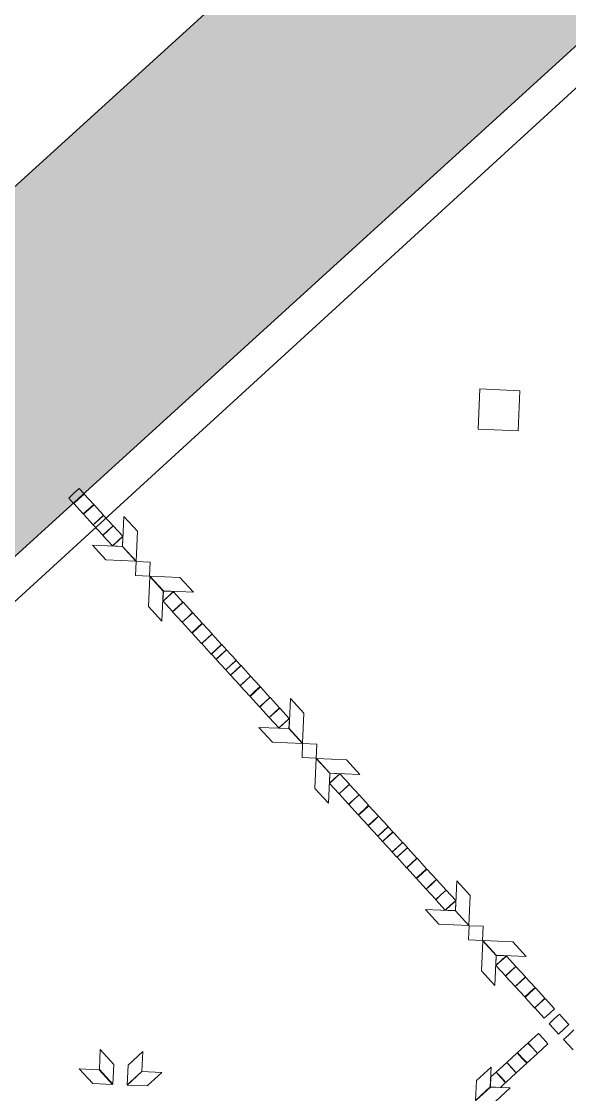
# Model space of a CAD drawing. Header units: inches. Extents: x 733725 to 1472938, y 4017711 to 8040520.
# Drawn here: x 734947.07 to 734962.63, y 4018865.03 to 4018895.46 of the extents above; entities that cross this region are included whole.
import ezdxf

# ---------------------------------------------------------------- set-up
doc = ezdxf.new("R2010")
doc.units = ezdxf.units.IN
doc.header["$MEASUREMENT"] = 0
for name, color, linetype, lineweight in [('H-HARAM3', 123, 'Continuous', 5), ('H-MAFSALL', 31, 'Continuous', 13), ('VAZE-MOJOOD-IN', 252, 'Continuous', 0)]:
    doc.layers.add(name, color=color, linetype=linetype, lineweight=lineweight)

msp = doc.modelspace()

# ---------------------------------------------------------------- hatches: boundary and pattern name
at = {"layer": 'H-HARAM3'}
h = msp.add_hatch(color=256, dxfattribs=at)
h.paths.add_polyline_path([(734968.945, 4018904.57), (734970.969, 4018906.602), (734971.867, 4018905.737), (734973.578, 4018907.283), (734973.489, 4018907.38), (734973.506, 4018907.734), (734972.712, 4018908.607), (734972.812, 4018910.704), (734974.365, 4018912.117), (734976.463, 4018912.017), (734977.257, 4018911.143), (734977.61, 4018911.127), (734977.698, 4018911.029), (734979.304, 4018912.489), (734977.921, 4018914.01), (734980.191, 4018916.143), (735001.122, 4018893.12), (735002.874, 4018894.713), (735010.473, 4018886.354), (735008.722, 4018884.761), (735028.454, 4018863.056), (735048.071, 4018880.89), (735063.581, 4018863.83), (735004.903, 4018810.484), (735014.588, 4018799.831), (735011.331, 4018796.869), (734988.511, 4018776.123), (734978.826, 4018786.776), (734935.481, 4018747.37), (734870.425, 4018818.928), (734879.573, 4018827.244), (734878.38, 4018828.556), (734957.805, 4018900.702), (734963.758, 4018902.485), (734968.84, 4018904.697)])
h.paths.add_polyline_path([(734888.935, 4018827.611), (734888.538, 4018819.278), (734909.051, 4018796.714), (734910.063, 4018797.634), (734916.789, 4018790.236), (734915.777, 4018789.316), (734936.29, 4018766.753), (734944.623, 4018766.356), (734981.613, 4018799.985), (734980.02, 4018801.737), (734989.638, 4018810.48), (734991.23, 4018808.728), (735028.22, 4018842.357), (735028.617, 4018850.69), (735008.103, 4018873.253), (735007.091, 4018872.333), (735000.365, 4018879.731), (735001.377, 4018880.651), (734980.864, 4018903.215), (734972.531, 4018903.612), (734935.541, 4018869.983), (734937.134, 4018868.231), (734927.517, 4018859.488), (734925.924, 4018861.239)], flags=16)
h = msp.add_hatch(color=256, dxfattribs=at)
h.paths.add_polyline_path([(734968.945, 4018904.57), (734970.969, 4018906.602), (734971.867, 4018905.737), (734973.578, 4018907.283), (734973.489, 4018907.38), (734973.506, 4018907.734), (734972.712, 4018908.607), (734972.812, 4018910.704), (734974.365, 4018912.117), (734976.463, 4018912.017), (734977.257, 4018911.143), (734977.61, 4018911.127), (734977.698, 4018911.029), (734979.304, 4018912.489), (734977.921, 4018914.01), (734980.191, 4018916.143), (735001.122, 4018893.12), (735002.874, 4018894.713), (735010.473, 4018886.354), (735008.722, 4018884.761), (735028.454, 4018863.056), (735048.071, 4018880.89), (735063.581, 4018863.83), (735004.903, 4018810.484), (735014.588, 4018799.831), (735011.331, 4018796.869), (734988.511, 4018776.123), (734978.826, 4018786.776), (734935.481, 4018747.37), (734870.425, 4018818.928), (734879.573, 4018827.244), (734878.38, 4018828.556), (734957.805, 4018900.702), (734963.758, 4018902.485), (734968.84, 4018904.697)])
h.paths.add_polyline_path([(734888.935, 4018827.611), (734888.538, 4018819.278), (734909.051, 4018796.714), (734910.063, 4018797.634), (734916.789, 4018790.236), (734915.777, 4018789.316), (734936.29, 4018766.753), (734944.623, 4018766.356), (734981.613, 4018799.985), (734980.02, 4018801.737), (734989.638, 4018810.48), (734991.23, 4018808.728), (735028.22, 4018842.357), (735028.617, 4018850.69), (735008.103, 4018873.253), (735007.091, 4018872.333), (735000.365, 4018879.731), (735001.377, 4018880.651), (734980.864, 4018903.215), (734972.531, 4018903.612), (734935.541, 4018869.983), (734937.134, 4018868.231), (734927.517, 4018859.488), (734925.924, 4018861.239)], flags=16)
at = {"layer": 'H-MAFSALL'}
h = msp.add_hatch(dxfattribs=at)
h.set_pattern_fill('ANGLE', color=256, scale=0.3, angle=45, style=0)
h.set_pattern_definition([(44.999999983, (-0.0012, 0.0002), (-1.4817422595, 1.4817422604), [1.524, -0.5715]), (134.999999983, (-0.0012, 0.0002), (-1.4817422604, -1.4817422595), [1.524, -0.5715])])
edge = h.paths.add_edge_path(flags=16)
edge.add_arc((734483.445, 4019138.19), 8, -50, 310)
edge = h.paths.add_edge_path(flags=16)
edge.add_arc((735041.69, 4018744.78), 5, 130, 310)
edge.add_arc((735041.69, 4018744.78), 5, -50, 130)
edge = h.paths.add_edge_path(flags=16)
edge.add_arc((734929.449, 4018650.032), 10, 307.1029, 310)
edge.add_line((734935.877, 4018642.372), (734935.481, 4018642.057))
edge = h.paths.add_edge_path(flags=16)
edge.add_arc((734448.304, 4018988.959), 5, -50, 310)
edge = h.paths.add_edge_path(flags=16)
edge.add_arc((734929.449, 4018650.032), 10, -50, 310)
edge = h.paths.add_edge_path()
edge.add_line((734470.495, 4018819.804), (734535.003, 4018852.189))
edge.add_line((734535.003, 4018852.189), (734535.003, 4018852.189))
edge.add_line((734535.003, 4018852.189), (734572.914, 4018810.916))
edge.add_arc((734615.714, 4018815.067), 43, 185.5397, 259.5981)
edge.add_line((734607.95, 4018772.774), (734656.259, 4018720.181))
edge.add_line((734656.259, 4018720.181), (734681.017, 4018702.881))
edge.add_line((734681.017, 4018702.881), (734689.467, 4018687.669))
edge.add_line((734689.467, 4018687.669), (734694.857, 4018680.12))
edge.add_line((734694.857, 4018680.12), (734719.321, 4018651.346))
edge.add_line((734719.321, 4018651.346), (734735.321, 4018631.946))
edge.add_line((734735.321, 4018631.946), (734738.811, 4018624.304))
edge.add_line((734738.811, 4018624.304), (734748.26, 4018603.512))
edge.add_line((734748.26, 4018603.512), (734747.516, 4018601.656))
edge.add_arc((734785.506, 4018511.871), 97.491, 107.72929, 112.93457, ccw=False)
edge.add_arc((734656.551, 4018541.881), 117.492, 25.08126, 32.34036, ccw=False)
edge.add_line((734762.964, 4018591.686), (734809.18, 4018581.942))
edge.add_line((734809.18, 4018581.942), (734866.219, 4018571.729))
edge.add_line((734866.219, 4018571.729), (734867.898, 4018578.513))
edge.add_line((734867.898, 4018578.513), (734907.725, 4018615.005))
edge.add_line((734907.725, 4018615.005), (734912.431, 4018609.829))
edge.add_line((734912.431, 4018609.829), (734975.64, 4018667.103))
edge.add_line((734975.64, 4018667.103), (734970.981, 4018672.229))
edge.add_line((734970.981, 4018672.229), (735032.04, 4018727.74))
edge.add_line((735032.04, 4018727.74), (735037.306, 4018722.006))
edge.add_line((735037.306, 4018722.006), (735052.413, 4018735.663))
edge.add_line((735052.413, 4018735.663), (735059.338, 4018741.922))
edge.add_line((735059.338, 4018741.922), (735066.401, 4018748.341))
edge.add_line((735066.401, 4018748.341), (735061.106, 4018754.165))
edge.add_line((735061.106, 4018754.165), (735117.118, 4018805.091))
edge.add_line((735117.118, 4018805.091), (735104.817, 4018818.622))
edge.add_line((735104.817, 4018818.622), (734958.677, 4018685.762))
edge.add_line((734958.677, 4018685.762), (734951.519, 4018693.635))
edge.add_line((734951.519, 4018693.635), (734933.872, 4018677.591))
edge.add_line((734933.872, 4018677.591), (734905.385, 4018651.693))
edge.add_line((734905.385, 4018651.693), (734888.108, 4018635.985))
edge.add_line((734888.108, 4018635.985), (734892.767, 4018630.86))
edge.add_line((734892.767, 4018630.86), (734854.667, 4018596.221))
edge.add_line((734854.667, 4018596.221), (734784.293, 4018608.823))
edge.add_arc((734788.7, 4018633.431), 25, 217.1653, 259.8479, ccw=False)
edge.add_line((734768.777, 4018618.328), (734704.047, 4018703.715))
edge.add_line((734704.047, 4018703.715), (734708.534, 4018710.947))
edge.add_line((734708.534, 4018710.947), (734700.207, 4018716.114))
edge.add_line((734700.207, 4018716.114), (734704.039, 4018722.289))
edge.add_line((734704.039, 4018722.289), (734698.091, 4018725.98))
edge.add_line((734698.091, 4018725.98), (734702.273, 4018732.721))
edge.add_line((734702.273, 4018732.721), (734702.336, 4018732.679))
edge.add_arc((734708.117, 4018741.415), 10.475, 236.5024, 314.0512)
edge.add_line((734715.401, 4018733.886), (734717.159, 4018735.485))
edge.add_line((734717.159, 4018735.485), (734722.231, 4018740.095))
edge.add_line((734722.231, 4018740.095), (734720.065, 4018742.478))
edge.add_line((734720.065, 4018742.478), (734726.132, 4018747.994))
edge.add_line((734726.132, 4018747.994), (734719.41, 4018755.387))
edge.add_line((734719.41, 4018755.387), (734713.218, 4018749.758))
edge.add_line((734713.218, 4018749.758), (734710.291, 4018752.978))
edge.add_line((734710.291, 4018752.978), (734716.483, 4018758.607))
edge.add_line((734716.483, 4018758.607), (734709.759, 4018766.003))
edge.add_line((734709.759, 4018766.003), (734703.567, 4018760.373))
edge.add_line((734703.567, 4018760.373), (734700.64, 4018763.593))
edge.add_line((734700.64, 4018763.593), (734706.832, 4018769.222))
edge.add_line((734706.832, 4018769.222), (734700.111, 4018776.616))
edge.add_line((734700.111, 4018776.616), (734694.4, 4018771.424))
edge.add_line((734694.4, 4018771.424), (734692.234, 4018773.807))
edge.add_line((734692.234, 4018773.807), (734686.631, 4018768.713))
edge.add_line((734686.631, 4018768.713), (734683.931, 4018766.258))
edge.add_arc((734691.488, 4018755.604), 13.062, 125.3471, 234.1486)
edge.add_line((734683.838, 4018745.017), (734679.674, 4018738.306))
edge.add_line((734679.674, 4018738.306), (734673.726, 4018741.996))
edge.add_line((734673.726, 4018741.996), (734673.41, 4018741.491))
edge.add_line((734673.41, 4018741.491), (734673.274, 4018741.576))
edge.add_line((734673.274, 4018741.576), (734669.424, 4018735.372))
edge.add_line((734669.424, 4018735.372), (734662.891, 4018739.425))
edge.add_line((734662.891, 4018739.425), (734661.12, 4018740.524))
edge.add_line((734661.12, 4018740.524), (734662.269, 4018742.424))
edge.add_line((734662.269, 4018742.424), (734639.091, 4018767.919))
edge.add_line((734639.091, 4018767.919), (734644.863, 4018773.166))
edge.add_line((734644.863, 4018773.166), (734641.27, 4018777.117))
edge.add_line((734641.27, 4018777.117), (734635.499, 4018771.87))
edge.add_line((734635.499, 4018771.87), (734624.539, 4018783.924))
edge.add_line((734624.539, 4018783.924), (734623.801, 4018783.25))
edge.add_line((734623.801, 4018783.25), (734611.491, 4018796.79))
edge.add_line((734611.491, 4018796.79), (734615.969, 4018800.904))
edge.add_line((734615.969, 4018800.904), (734613.206, 4018803.943))
edge.add_line((734613.206, 4018803.943), (734611.359, 4018802.264))
edge.add_line((734611.359, 4018802.264), (734611.02, 4018802.637))
edge.add_line((734611.02, 4018802.637), (734608.08, 4018802.777))
edge.add_line((734608.08, 4018802.777), (734607.708, 4018802.438))
edge.add_line((734607.708, 4018802.438), (734600.959, 4018809.861))
edge.add_line((734600.959, 4018809.861), (734601.332, 4018810.2))
edge.add_line((734601.332, 4018810.2), (734601.471, 4018813.14))
edge.add_line((734601.471, 4018813.14), (734601.133, 4018813.512))
edge.add_line((734601.133, 4018813.512), (734602.98, 4018815.191))
edge.add_line((734602.98, 4018815.191), (734600.195, 4018818.254))
edge.add_line((734600.195, 4018818.254), (734595.696, 4018814.164))
edge.add_line((734595.696, 4018814.164), (734583.386, 4018827.704))
edge.add_line((734583.386, 4018827.704), (734584.128, 4018828.375))
edge.add_line((734584.128, 4018828.375), (734573.169, 4018840.43))
edge.add_line((734573.169, 4018840.43), (734578.94, 4018845.677))
edge.add_line((734578.94, 4018845.677), (734575.348, 4018849.628))
edge.add_line((734575.348, 4018849.628), (734569.576, 4018844.381))
edge.add_line((734569.576, 4018844.381), (734546.398, 4018869.875))
edge.add_line((734546.398, 4018869.875), (734544.397, 4018868.912))
edge.add_line((734544.397, 4018868.912), (734540.057, 4018877.668))
edge.add_line((734540.057, 4018877.668), (734546.599, 4018880.911))
edge.add_line((734546.599, 4018880.911), (734546.526, 4018881.057))
edge.add_line((734546.526, 4018881.057), (734547.06, 4018881.322))
edge.add_line((734547.06, 4018881.322), (734543.952, 4018887.593))
edge.add_line((734543.952, 4018887.593), (734551.028, 4018891.101))
edge.add_arc((734562.294, 4018897.711), 13.062, 210.4016, 319.2031)
edge.add_line((734572.182, 4018889.177), (734580.485, 4018896.725))
edge.add_line((734580.485, 4018896.725), (734578.319, 4018899.107))
edge.add_line((734578.319, 4018899.107), (734584.029, 4018904.299))
edge.add_line((734584.029, 4018904.299), (734577.183, 4018911.579))
edge.add_line((734577.183, 4018911.579), (734571.116, 4018906.063))
edge.add_line((734571.116, 4018906.063), (734568.189, 4018909.283))
edge.add_line((734568.189, 4018909.283), (734574.256, 4018914.799))
edge.add_line((734574.256, 4018914.799), (734567.532, 4018922.195))
edge.add_line((734567.532, 4018922.195), (734561.465, 4018916.679))
edge.add_line((734561.465, 4018916.679), (734558.538, 4018919.898))
edge.add_line((734558.538, 4018919.898), (734564.605, 4018925.414))
edge.add_line((734564.605, 4018925.414), (734558.008, 4018932.921))
edge.add_line((734558.008, 4018932.921), (734551.941, 4018927.405))
edge.add_line((734551.941, 4018927.405), (734549.774, 4018929.787))
edge.add_line((734549.774, 4018929.787), (734542.945, 4018923.578))
edge.add_arc((734549.637, 4018915.633), 10.388, 130.1084, 208.8482)
edge.add_line((734540.538, 4018910.621), (734533.43, 4018907.097))
edge.add_line((734533.43, 4018907.097), (734530.321, 4018913.369))
edge.add_line((734530.321, 4018913.369), (734523.81, 4018910.141))
edge.add_line((734523.81, 4018910.141), (734519.422, 4018918.991))
edge.add_line((734519.422, 4018918.991), (734518.414, 4018918.49))
edge.add_line((734518.414, 4018918.49), (734483.652, 4018963.612))
edge.add_line((734483.652, 4018963.612), (734466.216, 4018986.25))
edge.add_arc((734446.342, 4018986.524), 19.876, -0.7881, 95.2465)
edge.add_line((734444.525, 4019006.316), (734441.745, 4019010.015))
edge.add_arc((734457.733, 4019022.03), 20, 159.6381, 216.9245, ccw=False)
edge.add_line((734438.983, 4019028.989), (734449.624, 4019057.661))
edge.add_arc((734468.375, 4019050.702), 20, 132.2751, 159.6381, ccw=False)
edge.add_line((734454.921, 4019065.5), (734492.174, 4019099.369))
edge.add_line((734492.174, 4019099.369), (734492.352, 4019103.094))
edge.add_line((734492.352, 4019103.094), (734518.495, 4019128.91))
edge.add_line((734518.495, 4019128.91), (734515.932, 4019129.032))
edge.add_line((734515.932, 4019129.032), (734509.618, 4019135.985))
edge.add_line((734509.618, 4019135.985), (734510.13, 4019146.749))
edge.add_line((734510.13, 4019146.749), (734519.735, 4019155.04))
edge.add_line((734519.735, 4019155.04), (734521.152, 4019171.133))
edge.add_line((734521.152, 4019171.133), (734507.472, 4019199.486))
edge.add_line((734507.472, 4019199.486), (734476.686, 4019171.099))
edge.add_line((734476.686, 4019171.099), (734472.574, 4019167.308))
edge.add_line((734472.574, 4019167.308), (734466.913, 4019162.087))
edge.add_line((734466.913, 4019162.087), (734466.392, 4019149.251))
edge.add_line((734466.392, 4019149.251), (734473.058, 4019142.023))
edge.add_line((734473.058, 4019142.023), (734470.728, 4019136.003))
edge.add_line((734470.728, 4019136.003), (734468.209, 4019122.907))
edge.add_line((734468.209, 4019122.907), (734466.607, 4019104.847))
edge.add_line((734466.607, 4019104.847), (734464.67, 4019103.328))
edge.add_line((734464.67, 4019103.328), (734460.43, 4019099.47))
edge.add_line((734460.43, 4019099.47), (734439.912, 4019080.557))
edge.add_arc((734466.972, 4019051.099), 40, 132.5703, 159.9333)
edge.add_line((734429.4, 4019064.824), (734425.787, 4019054.932))
edge.add_arc((734492.611, 4019019.499), 75.638, 152.06563, 155.27115)
edge.add_line((734423.91, 4019051.14), (734418.436, 4019034.299))
edge.add_line((734418.436, 4019034.299), (734418.393, 4019032.833))
edge.add_arc((734464.107, 4019027.499), 46.024, 173.3446, 190.8662)
edge.add_arc((734458.101, 4019026.815), 40, 191.5252, 222.5703)
edge.add_line((734428.643, 4018999.755), (734431.55, 4018996.591))
edge.add_arc((734450.637, 4018990.594), 20.007, 162.5586, 282.582)
edge.add_line((734454.995, 4018971.068), (734472.935, 4018951.538))
edge.add_line((734472.935, 4018951.538), (734489.366, 4018933.651))
edge.add_line((734489.366, 4018933.651), (734498.083, 4018916.295))
edge.add_line((734498.083, 4018916.295), (734467.009, 4018900.695))
edge.add_line((734467.009, 4018900.695), (734457.734, 4018896.038))
edge.add_line((734457.734, 4018896.038), (734446.846, 4018890.572))
edge.add_line((734446.846, 4018890.572), (734436.474, 4018885.365))
edge.add_line((734436.474, 4018885.365), (734448.8, 4018875.981))
edge.add_line((734448.8, 4018875.981), (734461.775, 4018837.145))
edge.add_line((734461.775, 4018837.145), (734470.495, 4018819.804))

# ---------------------------------------------------------------- linework, layer by layer
at = {"layer": 'H-HARAM3'}
for p, q in [((734960.085, 4018885.037), (734960.034, 4018883.9)), ((734960.085, 4018885.037), (734960.034, 4018883.9)), ((734961.221, 4018884.986), (734960.085, 4018885.037)), ((734961.221, 4018884.986), (734960.085, 4018885.037)), ((734961.171, 4018883.85), (734961.221, 4018884.986)), ((734961.171, 4018883.85), (734961.221, 4018884.986)), ((734960.034, 4018883.9), (734961.171, 4018883.85)), ((734960.034, 4018883.9), (734961.171, 4018883.85)), ((734948.56, 4018882.078), (734948.413, 4018881.943)), ((734948.56, 4018882.078), (734948.413, 4018881.943)), ((734948.708, 4018882.213), (734948.56, 4018882.078)), ((734948.708, 4018882.213), (734948.56, 4018882.078)), ((734948.7, 4018881.926), (734948.847, 4018882.061)), ((734948.7, 4018881.926), (734948.847, 4018882.061)), ((734948.703, 4018881.923), (734948.85, 4018882.058)), ((734948.703, 4018881.923), (734948.85, 4018882.058)), ((734948.847, 4018882.061), (734948.708, 4018882.213)), ((734948.847, 4018882.061), (734948.708, 4018882.213)), ((734948.85, 4018882.058), (734949.12, 4018881.763)), ((734948.85, 4018882.058), (734949.12, 4018881.763)), ((734948.413, 4018881.943), (734948.552, 4018881.791)), ((734948.413, 4018881.943), (734948.552, 4018881.791)), ((734948.552, 4018881.791), (734948.7, 4018881.926)), ((734948.552, 4018881.791), (734948.7, 4018881.926)), ((734948.555, 4018881.788), (734948.703, 4018881.923)), ((734948.555, 4018881.788), (734948.703, 4018881.923)), ((734948.825, 4018881.493), (734948.555, 4018881.788)), ((734948.825, 4018881.493), (734948.555, 4018881.788)), ((734949.12, 4018881.763), (734948.973, 4018881.628)), ((734949.12, 4018881.763), (734948.973, 4018881.628)), ((734948.983, 4018881.617), (734949.131, 4018881.752)), ((734948.983, 4018881.617), (734949.131, 4018881.752)), ((734949.131, 4018881.752), (734949.401, 4018881.456)), ((734949.131, 4018881.752), (734949.401, 4018881.456)), ((734948.973, 4018881.628), (734948.825, 4018881.493)), ((734948.973, 4018881.628), (734948.825, 4018881.493)), ((734948.835, 4018881.482), (734948.983, 4018881.617)), ((734948.835, 4018881.482), (734948.983, 4018881.617)), ((734949.105, 4018881.186), (734948.835, 4018881.482)), ((734949.105, 4018881.186), (734948.835, 4018881.482)), ((734949.401, 4018881.456), (734949.253, 4018881.321)), ((734949.401, 4018881.456), (734949.253, 4018881.321)), ((734949.256, 4018881.318), (734949.403, 4018881.453)), ((734949.256, 4018881.318), (734949.403, 4018881.453)), ((734949.403, 4018881.453), (734949.673, 4018881.158)), ((734949.403, 4018881.453), (734949.673, 4018881.158)), ((734949.941, 4018880.572), (734949.979, 4018881.423)), ((734949.941, 4018880.572), (734949.979, 4018881.423)), ((734949.979, 4018881.423), (734950.361, 4018881.006)), ((734949.979, 4018881.423), (734950.361, 4018881.006)), ((734949.253, 4018881.321), (734949.105, 4018881.186)), ((734949.253, 4018881.321), (734949.105, 4018881.186)), ((734949.108, 4018881.183), (734949.256, 4018881.318)), ((734949.108, 4018881.183), (734949.256, 4018881.318)), ((734949.378, 4018880.888), (734949.108, 4018881.183)), ((734949.378, 4018880.888), (734949.108, 4018881.183)), ((734949.673, 4018881.158), (734949.526, 4018881.023)), ((734949.673, 4018881.158), (734949.526, 4018881.023)), ((734949.529, 4018881.02), (734949.676, 4018881.155)), ((734949.529, 4018881.02), (734949.676, 4018881.155)), ((734949.676, 4018881.155), (734949.946, 4018880.86)), ((734949.676, 4018881.155), (734949.946, 4018880.86)), ((734949.526, 4018881.023), (734949.378, 4018880.888)), ((734949.526, 4018881.023), (734949.378, 4018880.888)), ((734949.381, 4018880.885), (734949.529, 4018881.02)), ((734949.381, 4018880.885), (734949.529, 4018881.02)), ((734949.651, 4018880.59), (734949.381, 4018880.885)), ((734949.651, 4018880.59), (734949.381, 4018880.885)), ((734949.946, 4018880.86), (734949.799, 4018880.725)), ((734949.946, 4018880.86), (734949.799, 4018880.725)), ((734949.802, 4018880.721), (734949.949, 4018880.856)), ((734949.802, 4018880.721), (734949.949, 4018880.856)), ((734949.949, 4018880.856), (734949.937, 4018880.574)), ((734949.949, 4018880.856), (734949.937, 4018880.574)), ((734950.361, 4018881.006), (734950.323, 4018880.155)), ((734950.361, 4018881.006), (734950.323, 4018880.155)), ((734949.469, 4018880.19), (734949.087, 4018880.607)), ((734949.087, 4018880.607), (734949.938, 4018880.569)), ((734949.469, 4018880.19), (734949.087, 4018880.607)), ((734949.087, 4018880.607), (734949.938, 4018880.569)), ((734949.799, 4018880.725), (734949.651, 4018880.59)), ((734949.799, 4018880.725), (734949.651, 4018880.59)), ((734949.654, 4018880.586), (734949.802, 4018880.721)), ((734949.654, 4018880.586), (734949.802, 4018880.721)), ((734949.937, 4018880.574), (734949.654, 4018880.586)), ((734949.937, 4018880.574), (734949.654, 4018880.586)), ((734949.938, 4018880.569), (734950.32, 4018880.152)), ((734949.938, 4018880.569), (734950.32, 4018880.152)), ((734950.323, 4018880.155), (734949.941, 4018880.572)), ((734950.323, 4018880.155), (734949.941, 4018880.572)), ((734950.32, 4018880.152), (734949.469, 4018880.19)), ((734950.32, 4018880.152), (734949.469, 4018880.19)), ((734950.327, 4018880.147), (734950.309, 4018879.748)), ((734950.327, 4018880.147), (734950.309, 4018879.748)), ((734950.727, 4018880.13), (734950.327, 4018880.147)), ((734950.727, 4018880.13), (734950.327, 4018880.147)), ((734950.709, 4018879.73), (734950.727, 4018880.13)), ((734950.709, 4018879.73), (734950.727, 4018880.13)), ((734950.309, 4018879.748), (734950.709, 4018879.73)), ((734950.309, 4018879.748), (734950.709, 4018879.73)), ((734950.713, 4018879.722), (734950.675, 4018878.871)), ((734950.713, 4018879.722), (734950.675, 4018878.871)), ((734951.095, 4018879.305), (734950.713, 4018879.722)), ((734951.095, 4018879.305), (734950.713, 4018879.722)), ((734950.716, 4018879.725), (734951.098, 4018879.308)), ((734951.567, 4018879.687), (734950.716, 4018879.725)), ((734951.567, 4018879.687), (734950.716, 4018879.725)), ((734950.716, 4018879.725), (734951.098, 4018879.308)), ((734951.949, 4018879.27), (734951.567, 4018879.687)), ((734951.949, 4018879.27), (734951.567, 4018879.687)), ((734951.057, 4018878.454), (734951.095, 4018879.305)), ((734951.057, 4018878.454), (734951.095, 4018879.305)), ((734951.099, 4018879.304), (734951.086, 4018879.021)), ((734951.099, 4018879.304), (734951.086, 4018879.021)), ((734951.098, 4018879.308), (734951.949, 4018879.27)), ((734951.098, 4018879.308), (734951.949, 4018879.27)), ((734951.381, 4018879.291), (734951.099, 4018879.304)), ((734951.381, 4018879.291), (734951.099, 4018879.304)), ((734951.234, 4018879.156), (734951.381, 4018879.291)), ((734951.234, 4018879.156), (734951.381, 4018879.291)), ((734951.384, 4018879.288), (734951.237, 4018879.153)), ((734951.384, 4018879.288), (734951.237, 4018879.153)), ((734951.654, 4018878.993), (734951.384, 4018879.288)), ((734951.654, 4018878.993), (734951.384, 4018879.288)), ((734951.086, 4018879.021), (734951.234, 4018879.156)), ((734951.086, 4018879.021), (734951.234, 4018879.156)), ((734951.237, 4018879.153), (734951.089, 4018879.018)), ((734951.237, 4018879.153), (734951.089, 4018879.018)), ((734951.089, 4018879.018), (734951.359, 4018878.723)), ((734951.089, 4018879.018), (734951.359, 4018878.723)), ((734951.507, 4018878.858), (734951.654, 4018878.993)), ((734951.507, 4018878.858), (734951.654, 4018878.993)), ((734951.657, 4018878.989), (734951.51, 4018878.854)), ((734951.657, 4018878.989), (734951.51, 4018878.854)), ((734951.927, 4018878.694), (734951.657, 4018878.989)), ((734951.927, 4018878.694), (734951.657, 4018878.989)), ((734950.675, 4018878.871), (734951.057, 4018878.454)), ((734950.675, 4018878.871), (734951.057, 4018878.454)), ((734951.359, 4018878.723), (734951.507, 4018878.858)), ((734951.359, 4018878.723), (734951.507, 4018878.858)), ((734951.51, 4018878.854), (734951.362, 4018878.719)), ((734951.51, 4018878.854), (734951.362, 4018878.719)), ((734951.362, 4018878.719), (734951.632, 4018878.424)), ((734951.362, 4018878.719), (734951.632, 4018878.424)), ((734951.78, 4018878.559), (734951.927, 4018878.694)), ((734951.78, 4018878.559), (734951.927, 4018878.694)), ((734951.93, 4018878.691), (734951.783, 4018878.556)), ((734951.93, 4018878.691), (734951.783, 4018878.556)), ((734952.2, 4018878.396), (734951.93, 4018878.691)), ((734952.2, 4018878.396), (734951.93, 4018878.691)), ((734951.632, 4018878.424), (734951.78, 4018878.559)), ((734951.632, 4018878.424), (734951.78, 4018878.559)), ((734951.783, 4018878.556), (734951.635, 4018878.421)), ((734951.783, 4018878.556), (734951.635, 4018878.421)), ((734951.635, 4018878.421), (734951.905, 4018878.126)), ((734951.635, 4018878.421), (734951.905, 4018878.126)), ((734952.053, 4018878.261), (734952.2, 4018878.396)), ((734952.053, 4018878.261), (734952.2, 4018878.396)), ((734952.21, 4018878.385), (734952.063, 4018878.25)), ((734952.21, 4018878.385), (734952.063, 4018878.25)), ((734952.48, 4018878.09), (734952.21, 4018878.385)), ((734952.48, 4018878.09), (734952.21, 4018878.385)), ((734951.905, 4018878.126), (734952.053, 4018878.261)), ((734951.905, 4018878.126), (734952.053, 4018878.261)), ((734952.063, 4018878.25), (734951.915, 4018878.115)), ((734952.063, 4018878.25), (734951.915, 4018878.115)), ((734951.915, 4018878.115), (734952.185, 4018877.82)), ((734951.915, 4018878.115), (734952.185, 4018877.82)), ((734952.333, 4018877.955), (734952.48, 4018878.09)), ((734952.333, 4018877.955), (734952.48, 4018878.09)), ((734952.483, 4018878.086), (734952.336, 4018877.951)), ((734952.483, 4018878.086), (734952.336, 4018877.951)), ((734952.753, 4018877.791), (734952.483, 4018878.086)), ((734952.753, 4018877.791), (734952.483, 4018878.086)), ((734952.185, 4018877.82), (734952.333, 4018877.955)), ((734952.185, 4018877.82), (734952.333, 4018877.955)), ((734952.336, 4018877.951), (734952.188, 4018877.816)), ((734952.336, 4018877.951), (734952.188, 4018877.816)), ((734952.188, 4018877.816), (734952.458, 4018877.521)), ((734952.188, 4018877.816), (734952.458, 4018877.521)), ((734952.606, 4018877.656), (734952.753, 4018877.791)), ((734952.606, 4018877.656), (734952.753, 4018877.791)), ((734952.756, 4018877.788), (734952.609, 4018877.653)), ((734952.756, 4018877.788), (734952.609, 4018877.653)), ((734952.89, 4018877.642), (734952.756, 4018877.788)), ((734952.89, 4018877.642), (734952.756, 4018877.788)), ((734952.458, 4018877.521), (734952.606, 4018877.656)), ((734952.458, 4018877.521), (734952.606, 4018877.656)), ((734952.609, 4018877.653), (734952.461, 4018877.518)), ((734952.609, 4018877.653), (734952.461, 4018877.518)), ((734952.461, 4018877.518), (734952.595, 4018877.372)), ((734952.461, 4018877.518), (734952.595, 4018877.372)), ((734952.595, 4018877.372), (734952.742, 4018877.507)), ((734952.595, 4018877.372), (734952.742, 4018877.507)), ((734952.745, 4018877.504), (734952.598, 4018877.369)), ((734952.745, 4018877.504), (734952.598, 4018877.369)), ((734952.742, 4018877.507), (734952.89, 4018877.642)), ((734952.742, 4018877.507), (734952.89, 4018877.642)), ((734952.893, 4018877.639), (734952.745, 4018877.504)), ((734952.893, 4018877.639), (734952.745, 4018877.504)), ((734953.028, 4018877.491), (734952.893, 4018877.639)), ((734953.028, 4018877.491), (734952.893, 4018877.639)), ((734953.163, 4018877.344), (734953.028, 4018877.491)), ((734953.163, 4018877.344), (734953.028, 4018877.491)), ((734952.598, 4018877.369), (734952.733, 4018877.221)), ((734952.598, 4018877.369), (734952.733, 4018877.221)), ((734952.733, 4018877.221), (734952.868, 4018877.074)), ((734952.733, 4018877.221), (734952.868, 4018877.074)), ((734952.868, 4018877.074), (734953.015, 4018877.209)), ((734952.868, 4018877.074), (734953.015, 4018877.209)), ((734953.018, 4018877.205), (734952.871, 4018877.07)), ((734953.018, 4018877.205), (734952.871, 4018877.07)), ((734953.015, 4018877.209), (734953.163, 4018877.344)), ((734953.015, 4018877.209), (734953.163, 4018877.344)), ((734953.166, 4018877.34), (734953.018, 4018877.205)), ((734953.166, 4018877.34), (734953.018, 4018877.205)), ((734953.152, 4018877.059), (734953.299, 4018877.194)), ((734953.152, 4018877.059), (734953.299, 4018877.194)), ((734953.302, 4018877.191), (734953.155, 4018877.056)), ((734953.302, 4018877.191), (734953.155, 4018877.056)), ((734953.299, 4018877.194), (734953.166, 4018877.34)), ((734953.299, 4018877.194), (734953.166, 4018877.34)), ((734953.572, 4018876.896), (734953.302, 4018877.191)), ((734953.572, 4018876.896), (734953.302, 4018877.191)), ((734952.871, 4018877.07), (734953.004, 4018876.924)), ((734952.871, 4018877.07), (734953.004, 4018876.924)), ((734953.004, 4018876.924), (734953.152, 4018877.059)), ((734953.004, 4018876.924), (734953.152, 4018877.059)), ((734953.155, 4018877.056), (734953.007, 4018876.921)), ((734953.155, 4018877.056), (734953.007, 4018876.921)), ((734953.007, 4018876.921), (734953.277, 4018876.626)), ((734953.007, 4018876.921), (734953.277, 4018876.626)), ((734953.425, 4018876.761), (734953.572, 4018876.896)), ((734953.425, 4018876.761), (734953.572, 4018876.896)), ((734953.575, 4018876.893), (734953.428, 4018876.758)), ((734953.575, 4018876.893), (734953.428, 4018876.758)), ((734953.845, 4018876.598), (734953.575, 4018876.893)), ((734953.845, 4018876.598), (734953.575, 4018876.893)), ((734953.277, 4018876.626), (734953.425, 4018876.761)), ((734953.277, 4018876.626), (734953.425, 4018876.761)), ((734953.428, 4018876.758), (734953.28, 4018876.623)), ((734953.428, 4018876.758), (734953.28, 4018876.623)), ((734953.28, 4018876.623), (734953.55, 4018876.328)), ((734953.28, 4018876.623), (734953.55, 4018876.328)), ((734953.698, 4018876.463), (734953.845, 4018876.598)), ((734953.698, 4018876.463), (734953.845, 4018876.598)), ((734953.855, 4018876.587), (734953.708, 4018876.452)), ((734953.855, 4018876.587), (734953.708, 4018876.452)), ((734954.125, 4018876.291), (734953.855, 4018876.587)), ((734954.125, 4018876.291), (734953.855, 4018876.587)), ((734953.55, 4018876.328), (734953.698, 4018876.463)), ((734953.55, 4018876.328), (734953.698, 4018876.463)), ((734953.708, 4018876.452), (734953.56, 4018876.317)), ((734953.708, 4018876.452), (734953.56, 4018876.317)), ((734953.56, 4018876.317), (734953.83, 4018876.021)), ((734953.56, 4018876.317), (734953.83, 4018876.021)), ((734953.978, 4018876.156), (734954.125, 4018876.291)), ((734953.978, 4018876.156), (734954.125, 4018876.291)), ((734954.128, 4018876.288), (734953.981, 4018876.153)), ((734954.128, 4018876.288), (734953.981, 4018876.153)), ((734954.398, 4018875.993), (734954.128, 4018876.288)), ((734954.398, 4018875.993), (734954.128, 4018876.288)), ((734954.704, 4018876.258), (734954.666, 4018875.408)), ((734954.704, 4018876.258), (734954.666, 4018875.408)), ((734955.086, 4018875.841), (734954.704, 4018876.258)), ((734955.086, 4018875.841), (734954.704, 4018876.258)), ((734953.83, 4018876.021), (734953.978, 4018876.156)), ((734953.83, 4018876.021), (734953.978, 4018876.156)), ((734953.981, 4018876.153), (734953.833, 4018876.018)), ((734953.981, 4018876.153), (734953.833, 4018876.018)), ((734953.833, 4018876.018), (734954.103, 4018875.723)), ((734953.833, 4018876.018), (734954.103, 4018875.723)), ((734954.251, 4018875.858), (734954.398, 4018875.993)), ((734954.251, 4018875.858), (734954.398, 4018875.993)), ((734954.401, 4018875.99), (734954.254, 4018875.855)), ((734954.401, 4018875.99), (734954.254, 4018875.855)), ((734954.671, 4018875.695), (734954.401, 4018875.99)), ((734954.671, 4018875.695), (734954.401, 4018875.99)), ((734954.103, 4018875.723), (734954.251, 4018875.858)), ((734954.103, 4018875.723), (734954.251, 4018875.858)), ((734954.254, 4018875.855), (734954.106, 4018875.72)), ((734954.254, 4018875.855), (734954.106, 4018875.72)), ((734954.106, 4018875.72), (734954.376, 4018875.425)), ((734954.106, 4018875.72), (734954.376, 4018875.425)), ((734954.524, 4018875.56), (734954.671, 4018875.695)), ((734954.524, 4018875.56), (734954.671, 4018875.695)), ((734954.674, 4018875.691), (734954.527, 4018875.556)), ((734954.674, 4018875.691), (734954.527, 4018875.556)), ((734954.662, 4018875.409), (734954.674, 4018875.691)), ((734954.662, 4018875.409), (734954.674, 4018875.691)), ((734955.048, 4018874.99), (734955.086, 4018875.841)), ((734955.048, 4018874.99), (734955.086, 4018875.841)), ((734953.812, 4018875.442), (734954.194, 4018875.025)), ((734954.663, 4018875.405), (734953.812, 4018875.442)), ((734954.663, 4018875.405), (734953.812, 4018875.442)), ((734953.812, 4018875.442), (734954.194, 4018875.025)), ((734954.376, 4018875.425), (734954.524, 4018875.56)), ((734954.376, 4018875.425), (734954.524, 4018875.56)), ((734954.527, 4018875.556), (734954.379, 4018875.421)), ((734954.527, 4018875.556), (734954.379, 4018875.421)), ((734954.379, 4018875.421), (734954.662, 4018875.409)), ((734954.379, 4018875.421), (734954.662, 4018875.409)), ((734955.044, 4018874.987), (734954.663, 4018875.405)), ((734955.044, 4018874.987), (734954.663, 4018875.405)), ((734954.666, 4018875.408), (734955.048, 4018874.99)), ((734954.666, 4018875.408), (734955.048, 4018874.99)), ((734954.194, 4018875.025), (734955.044, 4018874.987)), ((734954.194, 4018875.025), (734955.044, 4018874.987)), ((734955.052, 4018874.982), (734955.034, 4018874.583)), ((734955.052, 4018874.982), (734955.034, 4018874.583)), ((734955.052, 4018874.982), (734955.034, 4018874.583)), ((734955.052, 4018874.982), (734955.034, 4018874.583)), ((734955.451, 4018874.965), (734955.052, 4018874.982)), ((734955.451, 4018874.965), (734955.052, 4018874.982)), ((734955.451, 4018874.965), (734955.052, 4018874.982)), ((734955.451, 4018874.965), (734955.052, 4018874.982)), ((734955.434, 4018874.565), (734955.451, 4018874.965)), ((734955.434, 4018874.565), (734955.451, 4018874.965)), ((734955.434, 4018874.565), (734955.451, 4018874.965)), ((734955.434, 4018874.565), (734955.451, 4018874.965)), ((734955.434, 4018874.565), (734955.451, 4018874.965)), ((734955.434, 4018874.565), (734955.451, 4018874.965)), ((734955.034, 4018874.583), (734955.434, 4018874.565)), ((734955.034, 4018874.583), (734955.434, 4018874.565)), ((734955.034, 4018874.583), (734955.434, 4018874.565)), ((734955.034, 4018874.583), (734955.434, 4018874.565)), ((734955.4, 4018873.707), (734955.438, 4018874.557)), ((734955.4, 4018873.707), (734955.438, 4018874.557)), ((734955.438, 4018874.557), (734955.819, 4018874.14)), ((734955.438, 4018874.557), (734955.819, 4018874.14)), ((734955.823, 4018874.143), (734955.441, 4018874.56)), ((734955.441, 4018874.56), (734956.292, 4018874.522)), ((734955.823, 4018874.143), (734955.441, 4018874.56)), ((734955.441, 4018874.56), (734956.292, 4018874.522)), ((734956.292, 4018874.522), (734956.673, 4018874.105)), ((734956.292, 4018874.522), (734956.673, 4018874.105)), ((734955.819, 4018874.14), (734955.782, 4018873.289)), ((734955.819, 4018874.14), (734955.782, 4018873.289)), ((734955.811, 4018873.856), (734955.824, 4018874.139)), ((734955.811, 4018873.856), (734955.824, 4018874.139)), ((734956.673, 4018874.105), (734955.823, 4018874.143)), ((734956.673, 4018874.105), (734955.823, 4018874.143)), ((734955.824, 4018874.139), (734956.106, 4018874.126)), ((734955.824, 4018874.139), (734956.106, 4018874.126)), ((734956.106, 4018874.126), (734955.959, 4018873.991)), ((734956.106, 4018874.126), (734955.959, 4018873.991)), ((734955.962, 4018873.988), (734956.109, 4018874.123)), ((734955.962, 4018873.988), (734956.109, 4018874.123)), ((734956.109, 4018874.123), (734956.379, 4018873.828)), ((734956.109, 4018874.123), (734956.379, 4018873.828)), ((734955.959, 4018873.991), (734955.811, 4018873.856)), ((734955.959, 4018873.991), (734955.811, 4018873.856)), ((734955.814, 4018873.853), (734955.962, 4018873.988)), ((734955.814, 4018873.853), (734955.962, 4018873.988)), ((734956.084, 4018873.558), (734955.814, 4018873.853)), ((734956.084, 4018873.558), (734955.814, 4018873.853)), ((734956.379, 4018873.828), (734956.232, 4018873.693)), ((734956.379, 4018873.828), (734956.232, 4018873.693)), ((734956.235, 4018873.689), (734956.382, 4018873.824)), ((734956.235, 4018873.689), (734956.382, 4018873.824)), ((734956.382, 4018873.824), (734956.652, 4018873.529)), ((734956.382, 4018873.824), (734956.652, 4018873.529)), ((734955.782, 4018873.289), (734955.4, 4018873.707)), ((734955.782, 4018873.289), (734955.4, 4018873.707)), ((734956.232, 4018873.693), (734956.084, 4018873.558)), ((734956.232, 4018873.693), (734956.084, 4018873.558)), ((734956.087, 4018873.554), (734956.235, 4018873.689)), ((734956.087, 4018873.554), (734956.235, 4018873.689)), ((734956.357, 4018873.259), (734956.087, 4018873.554)), ((734956.357, 4018873.259), (734956.087, 4018873.554)), ((734956.652, 4018873.529), (734956.505, 4018873.394)), ((734956.652, 4018873.529), (734956.505, 4018873.394)), ((734956.508, 4018873.391), (734956.655, 4018873.526)), ((734956.508, 4018873.391), (734956.655, 4018873.526)), ((734956.655, 4018873.526), (734956.925, 4018873.231)), ((734956.655, 4018873.526), (734956.925, 4018873.231)), ((734956.505, 4018873.394), (734956.357, 4018873.259)), ((734956.505, 4018873.394), (734956.357, 4018873.259)), ((734956.36, 4018873.256), (734956.508, 4018873.391)), ((734956.36, 4018873.256), (734956.508, 4018873.391)), ((734956.63, 4018872.961), (734956.36, 4018873.256)), ((734956.63, 4018872.961), (734956.36, 4018873.256)), ((734956.925, 4018873.231), (734956.778, 4018873.096)), ((734956.925, 4018873.231), (734956.778, 4018873.096)), ((734956.788, 4018873.085), (734956.935, 4018873.22)), ((734956.788, 4018873.085), (734956.935, 4018873.22)), ((734956.935, 4018873.22), (734957.205, 4018872.925)), ((734956.935, 4018873.22), (734957.205, 4018872.925)), ((734956.778, 4018873.096), (734956.63, 4018872.961)), ((734956.778, 4018873.096), (734956.63, 4018872.961)), ((734956.64, 4018872.95), (734956.788, 4018873.085)), ((734956.64, 4018872.95), (734956.788, 4018873.085)), ((734956.91, 4018872.655), (734956.64, 4018872.95)), ((734956.91, 4018872.655), (734956.64, 4018872.95)), ((734957.205, 4018872.925), (734957.058, 4018872.79)), ((734957.205, 4018872.925), (734957.058, 4018872.79)), ((734957.061, 4018872.786), (734957.208, 4018872.921)), ((734957.061, 4018872.786), (734957.208, 4018872.921)), ((734957.208, 4018872.921), (734957.478, 4018872.626)), ((734957.208, 4018872.921), (734957.478, 4018872.626)), ((734957.058, 4018872.79), (734956.91, 4018872.655)), ((734957.058, 4018872.79), (734956.91, 4018872.655)), ((734956.913, 4018872.651), (734957.061, 4018872.786)), ((734956.913, 4018872.651), (734957.061, 4018872.786)), ((734957.183, 4018872.356), (734956.913, 4018872.651)), ((734957.183, 4018872.356), (734956.913, 4018872.651)), ((734957.478, 4018872.626), (734957.331, 4018872.491)), ((734957.478, 4018872.626), (734957.331, 4018872.491)), ((734957.334, 4018872.488), (734957.481, 4018872.623)), ((734957.334, 4018872.488), (734957.481, 4018872.623)), ((734957.481, 4018872.623), (734957.615, 4018872.477)), ((734957.481, 4018872.623), (734957.615, 4018872.477)), ((734957.331, 4018872.491), (734957.183, 4018872.356)), ((734957.331, 4018872.491), (734957.183, 4018872.356)), ((734957.186, 4018872.353), (734957.334, 4018872.488)), ((734957.186, 4018872.353), (734957.334, 4018872.488)), ((734957.319, 4018872.207), (734957.186, 4018872.353)), ((734957.319, 4018872.207), (734957.186, 4018872.353)), ((734957.467, 4018872.342), (734957.319, 4018872.207)), ((734957.467, 4018872.342), (734957.319, 4018872.207)), ((734957.322, 4018872.204), (734957.47, 4018872.339)), ((734957.322, 4018872.204), (734957.47, 4018872.339)), ((734957.615, 4018872.477), (734957.467, 4018872.342)), ((734957.615, 4018872.477), (734957.467, 4018872.342)), ((734957.47, 4018872.339), (734957.618, 4018872.474)), ((734957.47, 4018872.339), (734957.618, 4018872.474)), ((734957.618, 4018872.474), (734957.753, 4018872.326)), ((734957.618, 4018872.474), (734957.753, 4018872.326)), ((734957.753, 4018872.326), (734957.888, 4018872.179)), ((734957.753, 4018872.326), (734957.888, 4018872.179)), ((734957.457, 4018872.056), (734957.322, 4018872.204)), ((734957.457, 4018872.056), (734957.322, 4018872.204)), ((734957.592, 4018871.909), (734957.457, 4018872.056)), ((734957.592, 4018871.909), (734957.457, 4018872.056)), ((734957.74, 4018872.044), (734957.592, 4018871.909)), ((734957.74, 4018872.044), (734957.592, 4018871.909)), ((734957.595, 4018871.905), (734957.743, 4018872.04)), ((734957.595, 4018871.905), (734957.743, 4018872.04)), ((734957.888, 4018872.179), (734957.74, 4018872.044)), ((734957.888, 4018872.179), (734957.74, 4018872.044)), ((734957.743, 4018872.04), (734957.891, 4018872.175)), ((734957.743, 4018872.04), (734957.891, 4018872.175)), ((734958.024, 4018872.03), (734957.877, 4018871.895)), ((734958.024, 4018872.03), (734957.877, 4018871.895)), ((734957.879, 4018871.891), (734958.027, 4018872.026)), ((734957.879, 4018871.891), (734958.027, 4018872.026)), ((734957.891, 4018872.175), (734958.024, 4018872.03)), ((734957.891, 4018872.175), (734958.024, 4018872.03)), ((734958.027, 4018872.026), (734958.297, 4018871.731)), ((734958.027, 4018872.026), (734958.297, 4018871.731)), ((734957.729, 4018871.76), (734957.595, 4018871.905)), ((734957.729, 4018871.76), (734957.595, 4018871.905)), ((734957.877, 4018871.895), (734957.729, 4018871.76)), ((734957.877, 4018871.895), (734957.729, 4018871.76)), ((734957.732, 4018871.756), (734957.879, 4018871.891)), ((734957.732, 4018871.756), (734957.879, 4018871.891)), ((734958.002, 4018871.461), (734957.732, 4018871.756)), ((734958.002, 4018871.461), (734957.732, 4018871.756)), ((734958.297, 4018871.731), (734958.149, 4018871.596)), ((734958.297, 4018871.731), (734958.149, 4018871.596)), ((734958.152, 4018871.593), (734958.3, 4018871.728)), ((734958.152, 4018871.593), (734958.3, 4018871.728)), ((734958.3, 4018871.728), (734958.57, 4018871.433)), ((734958.3, 4018871.728), (734958.57, 4018871.433)), ((734958.149, 4018871.596), (734958.002, 4018871.461)), ((734958.149, 4018871.596), (734958.002, 4018871.461)), ((734958.005, 4018871.458), (734958.152, 4018871.593)), ((734958.005, 4018871.458), (734958.152, 4018871.593)), ((734958.275, 4018871.163), (734958.005, 4018871.458)), ((734958.275, 4018871.163), (734958.005, 4018871.458)), ((734958.57, 4018871.433), (734958.422, 4018871.298)), ((734958.57, 4018871.433), (734958.422, 4018871.298)), ((734958.433, 4018871.287), (734958.58, 4018871.422)), ((734958.433, 4018871.287), (734958.58, 4018871.422)), ((734958.58, 4018871.422), (734958.85, 4018871.127)), ((734958.58, 4018871.422), (734958.85, 4018871.127)), ((734958.422, 4018871.298), (734958.275, 4018871.163)), ((734958.422, 4018871.298), (734958.275, 4018871.163)), ((734958.285, 4018871.152), (734958.433, 4018871.287)), ((734958.285, 4018871.152), (734958.433, 4018871.287)), ((734958.555, 4018870.857), (734958.285, 4018871.152)), ((734958.555, 4018870.857), (734958.285, 4018871.152)), ((734958.85, 4018871.127), (734958.703, 4018870.992)), ((734958.85, 4018871.127), (734958.703, 4018870.992)), ((734958.706, 4018870.988), (734958.853, 4018871.123)), ((734958.706, 4018870.988), (734958.853, 4018871.123)), ((734958.853, 4018871.123), (734959.123, 4018870.828)), ((734958.853, 4018871.123), (734959.123, 4018870.828)), ((734959.391, 4018870.243), (734959.428, 4018871.093)), ((734959.391, 4018870.243), (734959.428, 4018871.093)), ((734959.428, 4018871.093), (734959.81, 4018870.676)), ((734959.428, 4018871.093), (734959.81, 4018870.676)), ((734958.703, 4018870.992), (734958.555, 4018870.857)), ((734958.703, 4018870.992), (734958.555, 4018870.857)), ((734958.558, 4018870.853), (734958.706, 4018870.988)), ((734958.558, 4018870.853), (734958.706, 4018870.988)), ((734958.828, 4018870.558), (734958.558, 4018870.853)), ((734958.828, 4018870.558), (734958.558, 4018870.853)), ((734959.123, 4018870.828), (734958.975, 4018870.693)), ((734959.123, 4018870.828), (734958.975, 4018870.693)), ((734958.978, 4018870.69), (734959.126, 4018870.825)), ((734958.978, 4018870.69), (734959.126, 4018870.825)), ((734959.126, 4018870.825), (734959.396, 4018870.53)), ((734959.126, 4018870.825), (734959.396, 4018870.53)), ((734958.975, 4018870.693), (734958.828, 4018870.558)), ((734958.975, 4018870.693), (734958.828, 4018870.558)), ((734958.831, 4018870.555), (734958.978, 4018870.69)), ((734958.831, 4018870.555), (734958.978, 4018870.69)), ((734959.101, 4018870.26), (734958.831, 4018870.555)), ((734959.101, 4018870.26), (734958.831, 4018870.555)), ((734959.396, 4018870.53), (734959.248, 4018870.395)), ((734959.396, 4018870.53), (734959.248, 4018870.395)), ((734959.251, 4018870.392), (734959.399, 4018870.527)), ((734959.251, 4018870.392), (734959.399, 4018870.527)), ((734959.399, 4018870.527), (734959.386, 4018870.244)), ((734959.399, 4018870.527), (734959.386, 4018870.244)), ((734959.81, 4018870.676), (734959.772, 4018869.825)), ((734959.81, 4018870.676), (734959.772, 4018869.825)), ((734958.918, 4018869.86), (734958.537, 4018870.277)), ((734958.537, 4018870.277), (734959.387, 4018870.24)), ((734958.537, 4018870.277), (734959.387, 4018870.24)), ((734958.918, 4018869.86), (734958.537, 4018870.277)), ((734959.248, 4018870.395), (734959.101, 4018870.26)), ((734959.248, 4018870.395), (734959.101, 4018870.26)), ((734959.104, 4018870.257), (734959.251, 4018870.392)), ((734959.104, 4018870.257), (734959.251, 4018870.392)), ((734959.386, 4018870.244), (734959.104, 4018870.257)), ((734959.386, 4018870.244), (734959.104, 4018870.257)), ((734959.387, 4018870.24), (734959.769, 4018869.822)), ((734959.387, 4018870.24), (734959.769, 4018869.822)), ((734959.772, 4018869.825), (734959.391, 4018870.243)), ((734959.772, 4018869.825), (734959.391, 4018870.243)), ((734959.769, 4018869.822), (734958.918, 4018869.86)), ((734959.769, 4018869.822), (734958.918, 4018869.86)), ((734959.759, 4018869.418), (734959.777, 4018869.818)), ((734959.759, 4018869.418), (734959.777, 4018869.818)), ((734959.777, 4018869.818), (734960.176, 4018869.8)), ((734959.777, 4018869.818), (734960.176, 4018869.8)), ((734960.176, 4018869.8), (734960.158, 4018869.4)), ((734960.176, 4018869.8), (734960.158, 4018869.4)), ((734960.158, 4018869.4), (734959.759, 4018869.418)), ((734960.158, 4018869.4), (734959.759, 4018869.418)), ((734960.125, 4018868.542), (734960.162, 4018869.392)), ((734960.125, 4018868.542), (734960.162, 4018869.392)), ((734960.162, 4018869.392), (734960.544, 4018868.975)), ((734960.162, 4018869.392), (734960.544, 4018868.975)), ((734960.547, 4018868.978), (734960.166, 4018869.395)), ((734960.166, 4018869.395), (734961.016, 4018869.358)), ((734960.547, 4018868.978), (734960.166, 4018869.395)), ((734960.166, 4018869.395), (734961.016, 4018869.358)), ((734961.016, 4018869.358), (734961.398, 4018868.94)), ((734961.016, 4018869.358), (734961.398, 4018868.94)), ((734960.544, 4018868.975), (734960.506, 4018868.124)), ((734960.544, 4018868.975), (734960.506, 4018868.124)), ((734960.536, 4018868.691), (734960.548, 4018868.974)), ((734960.536, 4018868.691), (734960.548, 4018868.974)), ((734961.398, 4018868.94), (734960.547, 4018868.978)), ((734961.398, 4018868.94), (734960.547, 4018868.978)), ((734960.548, 4018868.974), (734960.831, 4018868.961)), ((734960.548, 4018868.974), (734960.831, 4018868.961)), ((734960.831, 4018868.961), (734960.683, 4018868.826)), ((734960.831, 4018868.961), (734960.683, 4018868.826)), ((734960.686, 4018868.823), (734960.834, 4018868.958)), ((734960.686, 4018868.823), (734960.834, 4018868.958)), ((734960.834, 4018868.958), (734961.104, 4018868.663)), ((734960.834, 4018868.958), (734961.104, 4018868.663)), ((734960.683, 4018868.826), (734960.536, 4018868.691)), ((734960.683, 4018868.826), (734960.536, 4018868.691)), ((734960.539, 4018868.688), (734960.686, 4018868.823)), ((734960.539, 4018868.688), (734960.686, 4018868.823)), ((734960.809, 4018868.393), (734960.539, 4018868.688)), ((734960.809, 4018868.393), (734960.539, 4018868.688)), ((734961.104, 4018868.663), (734960.956, 4018868.528)), ((734961.104, 4018868.663), (734960.956, 4018868.528)), ((734960.959, 4018868.524), (734961.107, 4018868.659)), ((734960.959, 4018868.524), (734961.107, 4018868.659)), ((734961.107, 4018868.659), (734961.377, 4018868.364)), ((734961.107, 4018868.659), (734961.377, 4018868.364)), ((734960.506, 4018868.124), (734960.125, 4018868.542)), ((734960.506, 4018868.124), (734960.125, 4018868.542)), ((734960.956, 4018868.528), (734960.809, 4018868.393)), ((734960.956, 4018868.528), (734960.809, 4018868.393)), ((734960.812, 4018868.389), (734960.959, 4018868.524)), ((734960.812, 4018868.389), (734960.959, 4018868.524)), ((734961.082, 4018868.094), (734960.812, 4018868.389)), ((734961.082, 4018868.094), (734960.812, 4018868.389)), ((734961.377, 4018868.364), (734961.229, 4018868.229)), ((734961.377, 4018868.364), (734961.229, 4018868.229)), ((734961.232, 4018868.226), (734961.38, 4018868.361)), ((734961.232, 4018868.226), (734961.38, 4018868.361)), ((734961.38, 4018868.361), (734961.65, 4018868.066)), ((734961.38, 4018868.361), (734961.65, 4018868.066)), ((734961.229, 4018868.229), (734961.082, 4018868.094)), ((734961.229, 4018868.229), (734961.082, 4018868.094)), ((734961.085, 4018868.091), (734961.232, 4018868.226)), ((734961.085, 4018868.091), (734961.232, 4018868.226)), ((734961.355, 4018867.796), (734961.085, 4018868.091)), ((734961.355, 4018867.796), (734961.085, 4018868.091)), ((734961.65, 4018868.066), (734961.502, 4018867.931)), ((734961.65, 4018868.066), (734961.502, 4018867.931)), ((734961.512, 4018867.92), (734961.66, 4018868.055)), ((734961.512, 4018867.92), (734961.66, 4018868.055)), ((734961.66, 4018868.055), (734961.93, 4018867.76)), ((734961.66, 4018868.055), (734961.93, 4018867.76)), ((734961.502, 4018867.931), (734961.355, 4018867.796)), ((734961.502, 4018867.931), (734961.355, 4018867.796)), ((734961.365, 4018867.785), (734961.512, 4018867.92)), ((734961.365, 4018867.785), (734961.512, 4018867.92)), ((734961.635, 4018867.49), (734961.365, 4018867.785)), ((734961.635, 4018867.49), (734961.365, 4018867.785)), ((734961.93, 4018867.76), (734961.782, 4018867.625)), ((734961.93, 4018867.76), (734961.782, 4018867.625)), ((734961.785, 4018867.622), (734961.933, 4018867.757)), ((734961.785, 4018867.622), (734961.933, 4018867.757)), ((734961.933, 4018867.757), (734962.203, 4018867.461)), ((734961.933, 4018867.757), (734962.203, 4018867.461)), ((734961.782, 4018867.625), (734961.635, 4018867.49)), ((734961.782, 4018867.625), (734961.635, 4018867.49)), ((734961.638, 4018867.487), (734961.785, 4018867.622)), ((734961.638, 4018867.487), (734961.785, 4018867.622)), ((734961.908, 4018867.191), (734961.638, 4018867.487)), ((734961.908, 4018867.191), (734961.638, 4018867.487)), ((734962.203, 4018867.461), (734962.055, 4018867.326)), ((734962.203, 4018867.461), (734962.055, 4018867.326)), ((734962.055, 4018867.326), (734961.908, 4018867.191)), ((734962.055, 4018867.326), (734961.908, 4018867.191)), ((734962.195, 4018867.174), (734962.047, 4018867.039)), ((734962.195, 4018867.174), (734962.047, 4018867.039)), ((734962.342, 4018867.309), (734962.195, 4018867.174)), ((734962.342, 4018867.309), (734962.195, 4018867.174)), ((734962.477, 4018867.161), (734962.342, 4018867.309)), ((734962.477, 4018867.161), (734962.342, 4018867.309)), ((734962.612, 4018867.014), (734962.477, 4018867.161)), ((734962.612, 4018867.014), (734962.477, 4018867.161)), ((734962.047, 4018867.039), (734962.182, 4018866.891)), ((734962.047, 4018867.039), (734962.182, 4018866.891)), ((734962.182, 4018866.891), (734962.317, 4018866.744)), ((734962.182, 4018866.891), (734962.317, 4018866.744)), ((734962.317, 4018866.744), (734962.465, 4018866.879)), ((734962.317, 4018866.744), (734962.465, 4018866.879)), ((734962.465, 4018866.879), (734962.612, 4018867.014)), ((734962.465, 4018866.879), (734962.612, 4018867.014)), ((734962.752, 4018866.861), (734962.604, 4018866.726)), ((734962.752, 4018866.861), (734962.604, 4018866.726)), ((734961.447, 4018866.49), (734961.152, 4018866.22)), ((734961.447, 4018866.49), (734961.152, 4018866.22)), ((734961.582, 4018866.342), (734961.447, 4018866.49)), ((734961.582, 4018866.342), (734961.447, 4018866.49)), ((734961.746, 4018866.763), (734961.45, 4018866.493)), ((734961.746, 4018866.763), (734961.45, 4018866.493)), ((734961.45, 4018866.493), (734961.585, 4018866.345)), ((734961.45, 4018866.493), (734961.585, 4018866.345)), ((734961.881, 4018866.615), (734961.746, 4018866.763)), ((734961.881, 4018866.615), (734961.746, 4018866.763)), ((734962.016, 4018866.468), (734961.881, 4018866.615)), ((734962.016, 4018866.468), (734961.881, 4018866.615)), ((734962.604, 4018866.726), (734962.457, 4018866.591)), ((734962.604, 4018866.726), (734962.457, 4018866.591)), ((734962.457, 4018866.591), (734962.727, 4018866.296)), ((734962.457, 4018866.591), (734962.727, 4018866.296)), ((734949.281, 4018865.738), (734949.306, 4018866.303)), ((734949.281, 4018865.738), (734949.306, 4018866.303)), ((734949.306, 4018866.303), (734949.688, 4018865.886)), ((734949.306, 4018866.303), (734949.688, 4018865.886)), ((734950.514, 4018866.249), (734950.096, 4018865.867)), ((734950.514, 4018866.249), (734950.096, 4018865.867)), ((734950.488, 4018865.684), (734950.514, 4018866.249)), ((734950.488, 4018865.684), (734950.514, 4018866.249)), ((734961.141, 4018866.21), (734960.846, 4018865.94)), ((734961.141, 4018866.21), (734960.846, 4018865.94)), ((734961.276, 4018866.062), (734961.141, 4018866.21)), ((734961.276, 4018866.062), (734961.141, 4018866.21)), ((734961.152, 4018866.22), (734961.287, 4018866.072)), ((734961.152, 4018866.22), (734961.287, 4018866.072)), ((734961.422, 4018865.925), (734961.717, 4018866.195)), ((734961.422, 4018865.925), (734961.717, 4018866.195)), ((734961.717, 4018866.195), (734961.582, 4018866.342)), ((734961.717, 4018866.195), (734961.582, 4018866.342)), ((734961.585, 4018866.345), (734961.72, 4018866.198)), ((734961.585, 4018866.345), (734961.72, 4018866.198)), ((734961.72, 4018866.198), (734962.016, 4018866.468)), ((734961.72, 4018866.198), (734962.016, 4018866.468)), ((734949.688, 4018865.886), (734949.663, 4018865.32)), ((734949.688, 4018865.886), (734949.663, 4018865.32)), ((734960.843, 4018865.937), (734960.548, 4018865.667)), ((734960.843, 4018865.937), (734960.548, 4018865.667)), ((734960.978, 4018865.789), (734960.843, 4018865.937)), ((734960.978, 4018865.789), (734960.843, 4018865.937)), ((734960.846, 4018865.94), (734960.981, 4018865.792)), ((734960.846, 4018865.94), (734960.981, 4018865.792)), ((734961.116, 4018865.645), (734961.411, 4018865.915)), ((734961.116, 4018865.645), (734961.411, 4018865.915)), ((734961.411, 4018865.915), (734961.276, 4018866.062)), ((734961.411, 4018865.915), (734961.276, 4018866.062)), ((734961.287, 4018866.072), (734961.422, 4018865.925)), ((734961.287, 4018866.072), (734961.422, 4018865.925)), ((734948.712, 4018865.76), (734949.094, 4018865.343)), ((734949.278, 4018865.735), (734948.712, 4018865.76)), ((734949.278, 4018865.735), (734948.712, 4018865.76)), ((734948.712, 4018865.76), (734949.094, 4018865.343)), ((734949.659, 4018865.318), (734949.278, 4018865.735)), ((734949.659, 4018865.318), (734949.278, 4018865.735)), ((734949.663, 4018865.32), (734949.281, 4018865.738)), ((734949.663, 4018865.32), (734949.281, 4018865.738)), ((734950.096, 4018865.867), (734950.071, 4018865.302)), ((734950.096, 4018865.867), (734950.071, 4018865.302)), ((734950.071, 4018865.302), (734950.488, 4018865.684)), ((734950.071, 4018865.302), (734950.488, 4018865.684)), ((734950.074, 4018865.299), (734950.491, 4018865.681)), ((734950.074, 4018865.299), (734950.491, 4018865.681)), ((734950.491, 4018865.681), (734951.057, 4018865.656)), ((734950.491, 4018865.681), (734951.057, 4018865.656)), ((734951.057, 4018865.656), (734950.639, 4018865.274)), ((734951.057, 4018865.656), (734950.639, 4018865.274)), ((734960.403, 4018865.809), (734959.986, 4018865.427)), ((734960.403, 4018865.809), (734959.986, 4018865.427)), ((734960.378, 4018865.244), (734960.403, 4018865.809)), ((734960.378, 4018865.244), (734960.403, 4018865.809)), ((734960.544, 4018865.664), (734960.395, 4018865.528)), ((734960.544, 4018865.664), (734960.395, 4018865.528)), ((734960.679, 4018865.516), (734960.544, 4018865.664)), ((734960.679, 4018865.516), (734960.544, 4018865.664)), ((734960.548, 4018865.667), (734960.683, 4018865.519)), ((734960.548, 4018865.667), (734960.683, 4018865.519)), ((734960.818, 4018865.372), (734961.113, 4018865.642)), ((734960.818, 4018865.372), (734961.113, 4018865.642)), ((734961.113, 4018865.642), (734960.978, 4018865.789)), ((734961.113, 4018865.642), (734960.978, 4018865.789)), ((734960.981, 4018865.792), (734961.116, 4018865.645)), ((734960.981, 4018865.792), (734961.116, 4018865.645)), ((734949.094, 4018865.343), (734949.659, 4018865.318)), ((734949.094, 4018865.343), (734949.659, 4018865.318)), ((734950.639, 4018865.274), (734950.074, 4018865.299)), ((734950.639, 4018865.274), (734950.074, 4018865.299)), ((734959.986, 4018865.427), (734959.961, 4018864.862)), ((734959.986, 4018865.427), (734959.961, 4018864.862)), ((734960.395, 4018865.528), (734960.383, 4018865.245)), ((734960.395, 4018865.528), (734960.383, 4018865.245)), ((734960.665, 4018865.232), (734960.814, 4018865.369)), ((734960.665, 4018865.232), (734960.814, 4018865.369)), ((734960.814, 4018865.369), (734960.679, 4018865.516)), ((734960.814, 4018865.369), (734960.679, 4018865.516)), ((734960.683, 4018865.519), (734960.818, 4018865.372)), ((734960.683, 4018865.519), (734960.818, 4018865.372)), ((734959.961, 4018864.862), (734960.378, 4018865.244)), ((734959.961, 4018864.862), (734960.378, 4018865.244)), ((734959.964, 4018864.859), (734960.381, 4018865.241)), ((734959.964, 4018864.859), (734960.381, 4018865.241)), ((734960.381, 4018865.241), (734960.946, 4018865.216)), ((734960.381, 4018865.241), (734960.946, 4018865.216)), ((734960.383, 4018865.245), (734960.665, 4018865.232)), ((734960.383, 4018865.245), (734960.665, 4018865.232)), ((734960.946, 4018865.216), (734960.529, 4018864.834)), ((734960.946, 4018865.216), (734960.529, 4018864.834))]:
    msp.add_line(p, q, dxfattribs=at)
for points in [[(734878.38, 4018828.556), (734957.805, 4018900.702), (734963.758, 4018902.485), (734968.84, 4018904.697), (734968.945, 4018904.57), (734970.969, 4018906.602), (734971.867, 4018905.737), (734973.578, 4018907.283), (734973.489, 4018907.38), (734973.506, 4018907.734), (734972.712, 4018908.607), (734972.812, 4018910.704), (734974.365, 4018912.117), (734976.463, 4018912.017), (734977.257, 4018911.143), (734977.61, 4018911.127), (734977.698, 4018911.029), (734979.304, 4018912.489), (734977.921, 4018914.01), (734980.191, 4018916.143), (735001.122, 4018893.12)], [(734878.38, 4018828.556), (734957.805, 4018900.702), (734963.758, 4018902.485), (734968.84, 4018904.697), (734968.945, 4018904.57), (734970.969, 4018906.602), (734971.867, 4018905.737), (734973.578, 4018907.283), (734973.489, 4018907.38), (734973.506, 4018907.734), (734972.712, 4018908.607), (734972.812, 4018910.704), (734974.365, 4018912.117), (734976.463, 4018912.017), (734977.257, 4018911.143), (734977.61, 4018911.127), (734977.698, 4018911.029), (734979.304, 4018912.489), (734977.921, 4018914.01), (734980.191, 4018916.143), (735001.122, 4018893.12)], [(734972.531, 4018903.612), (734935.541, 4018869.983)], [(734972.531, 4018903.612), (734935.541, 4018869.983)], [(734878.38, 4018828.556), (734957.805, 4018900.702)], [(734878.38, 4018828.556), (734957.805, 4018900.702)]]:
    msp.add_lwpolyline(points, dxfattribs=at)
msp.add_lwpolyline([(734888.935, 4018827.611), (734888.538, 4018819.278), (734909.051, 4018796.714), (734910.063, 4018797.634), (734916.789, 4018790.236), (734915.777, 4018789.316), (734936.29, 4018766.753), (734944.623, 4018766.356), (734981.613, 4018799.985), (734980.02, 4018801.737), (734989.638, 4018810.48), (734991.23, 4018808.728), (735028.22, 4018842.357), (735028.617, 4018850.69), (735008.103, 4018873.253), (735007.091, 4018872.333), (735000.365, 4018879.731), (735001.377, 4018880.651), (734980.864, 4018903.215), (734972.531, 4018903.612), (734935.541, 4018869.983), (734937.134, 4018868.231), (734927.517, 4018859.488), (734925.924, 4018861.239)], close=True, dxfattribs=at)
msp.add_lwpolyline([(734888.935, 4018827.611), (734888.538, 4018819.278), (734909.051, 4018796.714), (734910.063, 4018797.634), (734916.789, 4018790.236), (734915.777, 4018789.316), (734936.29, 4018766.753), (734944.623, 4018766.356), (734981.613, 4018799.985), (734980.02, 4018801.737), (734989.638, 4018810.48), (734991.23, 4018808.728), (735028.22, 4018842.357), (735028.617, 4018850.69), (735008.103, 4018873.253), (735007.091, 4018872.333), (735000.365, 4018879.731), (735001.377, 4018880.651), (734980.864, 4018903.215), (734972.531, 4018903.612), (734935.541, 4018869.983), (734937.134, 4018868.231), (734927.517, 4018859.488), (734925.924, 4018861.239)], close=True, dxfattribs=at)
at = {"layer": 'VAZE-MOJOOD-IN'}
msp.add_lwpolyline([(734937.608, 4018870.538), (734974.6, 4018904.348), (734982.92, 4018903.806), (734983.276, 4018903.521), (735002.593, 4018882.54)], dxfattribs=at)

doc.saveas('drawing.dxf')
